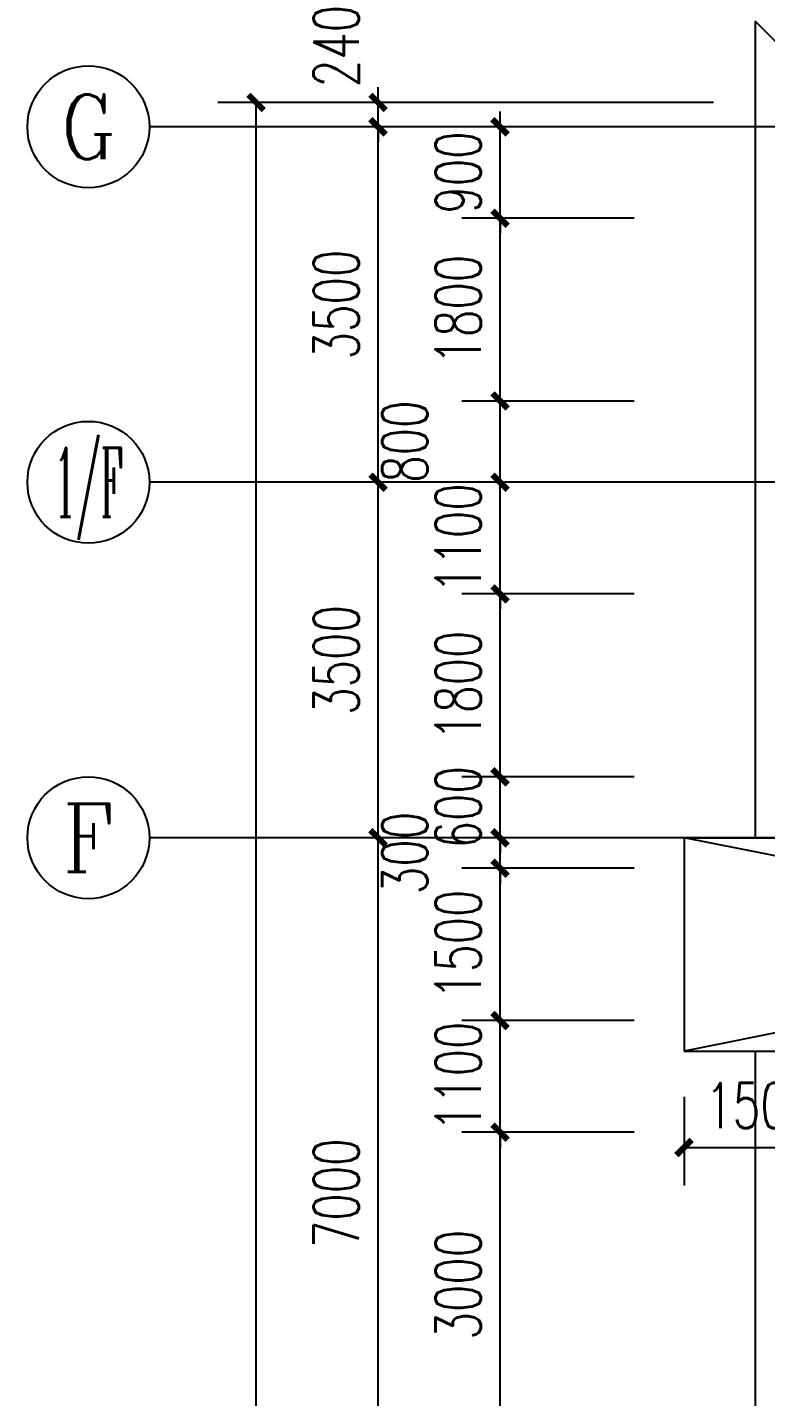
# Model space of a CAD drawing. Extents: x -16809 to 109341, y -15901 to 593582.
# Drawn here: x -2710 to 4552, y 465175 to 478656 of the extents above; entities that cross this region are included whole.
import ezdxf
from ezdxf.enums import TextEntityAlignment as Align

# ---------------------------------------------------------------- set-up
doc = ezdxf.new("R2010")
doc.units = 0
doc.header["$LTSCALE"] = 1000
doc.header["$MEASUREMENT"] = 0
doc.linetypes.add('DOTE', pattern=[2.42, 2, -0.2, 0.02, -0.2])
doc.layers.get('Defpoints').update_dxf_attribs({"color": 250})
for name, color, linetype in [('AXIS', 171, 'Continuous'), ('AXIS_TEXT', 7, 'Continuous'), ('DOTE', 14, 'DOTE'), ('GROUND', 150, 'Continuous'), ('PUB_DIM', 171, 'Continuous'), ('STAIR', 3, 'Continuous')]:
    doc.layers.add(name, color=color, linetype=linetype)
doc.styles.add('_TCH_AXIS', font='COMPLEX', dxfattribs={"bigfont": 'GBCBIG'})
doc.styles.add('_TCH_DIM_T3', font='SIMPLEX', dxfattribs={"width": 0.705882, "bigfont": 'GBCBIG'})
doc.styles.add('COMPLEX', font='COMPLEX')
doc.dimstyles.new('_TCH_ARCH&&150', dxfattribs={"dimtxt": 446.25, "dimasz": 150, "dimexe": 375, "dimexo": 450, "dimgap": 189.375, "dimtad": 1, "dimdec": 0, "dimzin": 0, "dimdsep": 46, "dimtxsty": '_TCH_DIM_T3', "dimblk": 'ARCHTICK', "dimcen": 0.09, "dimclrt": 7, "dimazin": 2, "dimtfac": 1, "dimtdec": 0, "dimtix": 1, "dimtmove": 2, "dimatfit": 3, "dimfxl": 0, "dimtolj": 1, "dimtzin": 0, "dimarcsym": 0})

# ---------------------------------------------------------------- blocks, each defined once
blk = doc.blocks.new('_AXISO')
blk.add_circle((0, 0), 0.5)
at = {"layer": 'AXIS_TEXT', "style": 'COMPLEX', "width": 1.041667}
blk.add_attdef('A', text='', height=0.56, dxfattribs=at).set_placement((-0.25, -0.28), (0.25, -0.28), align=Align.FIT)
blk = doc.blocks.new('_ArchTick')
at = {"color": 0, "linetype": 'ByBlock', "const_width": 0.4}
blk.add_lwpolyline([(-0.5, -0.5), (0.5, 0.5)], dxfattribs=at)
blk = doc.blocks.new('*D76')
at = {"layer": 'AXIS', "color": 0, "lineweight": -2}
for p, q in [((4040, 477917), (-835, 477917)), ((-460, 435437), (-460, 477917)), ((4040, 435437), (-835, 435437))]:
    blk.add_line(p, q, dxfattribs=at)
at = {"layer": 'Defpoints', "color": 0}
for p in [(-460, 477917), (4490, 477917), (4490, 435437)]:
    blk.add_point(p, dxfattribs=at)
at = {"layer": 'AXIS', "color": 0, "lineweight": -2, "xscale": 150, "yscale": 150, "zscale": 150}
for p, rotation in [((-460, 477917), 90), ((-460, 435437), 270)]:
    blk.add_blockref('_ArchTick', p, dxfattribs=dict(at, rotation=rotation))
at = {"layer": 'AXIS', "color": 7, "insert": (-872, 456677), "char_height": 446.2, "attachment_point": 5, "rotation": 90, "style": '_TCH_DIM_T3'}
blk.add_mtext('\\A1;42480', dxfattribs=at)
blk = doc.blocks.new('*D82')
at = {"layer": 'AXIS', "color": 0, "lineweight": -2}
for p, q in [((4040, 470677), (365, 470677)), ((740, 463677), (740, 470677)), ((4040, 463677), (365, 463677))]:
    blk.add_line(p, q, dxfattribs=at)
at = {"layer": 'Defpoints', "color": 0}
for p in [(740, 470677), (4490, 470677), (4490, 463677)]:
    blk.add_point(p, dxfattribs=at)
at = {"layer": 'AXIS', "color": 0, "lineweight": -2, "xscale": 150, "yscale": 150, "zscale": 150}
for p, rotation in [((740, 470677), 90), ((740, 463677), 270)]:
    blk.add_blockref('_ArchTick', p, dxfattribs=dict(at, rotation=rotation))
at = {"layer": 'AXIS', "color": 7, "insert": (328, 467177), "char_height": 446.2, "attachment_point": 5, "rotation": 90, "style": '_TCH_DIM_T3'}
blk.add_mtext('\\A1;7000', dxfattribs=at)
blk = doc.blocks.new('*D83')
at = {"layer": 'AXIS', "color": 0, "lineweight": -2}
for p, q in [((4040, 474177), (365, 474177)), ((740, 470677), (740, 474177)), ((4040, 470677), (365, 470677))]:
    blk.add_line(p, q, dxfattribs=at)
at = {"layer": 'Defpoints', "color": 0}
for p in [(740, 474177), (4490, 474177), (4490, 470677)]:
    blk.add_point(p, dxfattribs=at)
at = {"layer": 'AXIS', "color": 0, "lineweight": -2, "xscale": 150, "yscale": 150, "zscale": 150}
for p, rotation in [((740, 474177), 90), ((740, 470677), 270)]:
    blk.add_blockref('_ArchTick', p, dxfattribs=dict(at, rotation=rotation))
at = {"layer": 'AXIS', "color": 7, "insert": (328, 472427), "char_height": 446.2, "attachment_point": 5, "rotation": 90, "style": '_TCH_DIM_T3'}
blk.add_mtext('\\A1;3500', dxfattribs=at)
blk = doc.blocks.new('*D84')
at = {"layer": 'AXIS', "color": 0, "lineweight": -2}
for p, q in [((4040, 477677), (365, 477677)), ((740, 474177), (740, 477677)), ((4040, 474177), (365, 474177))]:
    blk.add_line(p, q, dxfattribs=at)
at = {"layer": 'Defpoints', "color": 0}
for p in [(740, 477677), (4490, 477677), (4490, 474177)]:
    blk.add_point(p, dxfattribs=at)
at = {"layer": 'AXIS', "color": 0, "lineweight": -2, "xscale": 150, "yscale": 150, "zscale": 150}
for p, rotation in [((740, 477677), 90), ((740, 474177), 270)]:
    blk.add_blockref('_ArchTick', p, dxfattribs=dict(at, rotation=rotation))
at = {"layer": 'AXIS', "color": 7, "insert": (328, 475927), "char_height": 446.2, "attachment_point": 5, "rotation": 90, "style": '_TCH_DIM_T3'}
blk.add_mtext('\\A1;3500', dxfattribs=at)
blk = doc.blocks.new('*D85')
at = {"layer": 'AXIS', "color": 0, "lineweight": -2}
for p, q in [((740, 477917), (740, 478067)), ((4040, 477917), (365, 477917)), ((740, 477677), (740, 477917)), ((4040, 477677), (365, 477677)), ((740, 477677), (740, 477527))]:
    blk.add_line(p, q, dxfattribs=at)
at = {"layer": 'Defpoints', "color": 0}
for p in [(740, 477917), (4490, 477917), (4490, 477677)]:
    blk.add_point(p, dxfattribs=at)
at = {"layer": 'AXIS', "color": 0, "lineweight": -2, "xscale": 150, "yscale": 150, "zscale": 150}
for p, rotation in [((740, 477917), 270), ((740, 477677), 90)]:
    blk.add_blockref('_ArchTick', p, dxfattribs=dict(at, rotation=rotation))
at = {"layer": 'AXIS', "color": 7, "insert": (328, 478472), "char_height": 446.2, "attachment_point": 5, "rotation": 90, "style": '_TCH_DIM_T3'}
blk.add_mtext('\\A1;240', dxfattribs=at)
blk = doc.blocks.new('*D188')
at = {"layer": 'Defpoints', "color": 0}
for p in [(1940, 467777), (3710, 467777), (3710, 464777)]:
    blk.add_point(p, dxfattribs=at)
at = {"layer": 'PUB_DIM', "color": 0, "lineweight": -2}
for p, q in [((3260, 467777), (1565, 467777)), ((1940, 464777), (1940, 467777)), ((3260, 464777), (1565, 464777))]:
    blk.add_line(p, q, dxfattribs=at)
at = {"layer": 'PUB_DIM', "color": 0, "lineweight": -2, "xscale": 150, "yscale": 150, "zscale": 150}
for p, rotation in [((1940, 467777), 90), ((1940, 464777), 270)]:
    blk.add_blockref('_ArchTick', p, dxfattribs=dict(at, rotation=rotation))
at = {"layer": 'PUB_DIM', "color": 7, "insert": (1528, 466277), "char_height": 446.2, "attachment_point": 5, "rotation": 90, "style": '_TCH_DIM_T3'}
blk.add_mtext('\\A1;3000', dxfattribs=at)
blk = doc.blocks.new('*D189')
at = {"layer": 'Defpoints', "color": 0}
for p in [(1940, 468877), (3710, 468877), (3710, 467777)]:
    blk.add_point(p, dxfattribs=at)
at = {"layer": 'PUB_DIM', "color": 0, "lineweight": -2}
for p, q in [((1940, 468877), (1940, 469027)), ((3260, 468877), (1565, 468877)), ((1940, 467777), (1940, 468877)), ((3260, 467777), (1565, 467777)), ((1940, 467777), (1940, 467627))]:
    blk.add_line(p, q, dxfattribs=at)
at = {"layer": 'PUB_DIM', "color": 0, "lineweight": -2, "xscale": 150, "yscale": 150, "zscale": 150}
for p, rotation in [((1940, 468877), 270), ((1940, 467777), 90)]:
    blk.add_blockref('_ArchTick', p, dxfattribs=dict(at, rotation=rotation))
at = {"layer": 'PUB_DIM', "color": 7, "insert": (1528, 468327), "char_height": 446.2, "attachment_point": 5, "rotation": 90, "style": '_TCH_DIM_T3'}
blk.add_mtext('\\A1;1100', dxfattribs=at)
blk = doc.blocks.new('*D190')
at = {"layer": 'Defpoints', "color": 0}
for p in [(1940, 470377), (3710, 470377), (3710, 468877)]:
    blk.add_point(p, dxfattribs=at)
at = {"layer": 'PUB_DIM', "color": 0, "lineweight": -2}
for p, q in [((3260, 470377), (1565, 470377)), ((1940, 468877), (1940, 470377)), ((3260, 468877), (1565, 468877))]:
    blk.add_line(p, q, dxfattribs=at)
at = {"layer": 'PUB_DIM', "color": 0, "lineweight": -2, "xscale": 150, "yscale": 150, "zscale": 150}
for p, rotation in [((1940, 470377), 90), ((1940, 468877), 270)]:
    blk.add_blockref('_ArchTick', p, dxfattribs=dict(at, rotation=rotation))
at = {"layer": 'PUB_DIM', "color": 7, "insert": (1528, 469627), "char_height": 446.2, "attachment_point": 5, "rotation": 90, "style": '_TCH_DIM_T3'}
blk.add_mtext('\\A1;1500', dxfattribs=at)
blk = doc.blocks.new('*D191')
at = {"layer": 'Defpoints', "color": 0}
for p in [(1940, 470677), (3710, 470677), (3710, 470377)]:
    blk.add_point(p, dxfattribs=at)
at = {"layer": 'PUB_DIM', "color": 0, "lineweight": -2}
for p, q in [((1940, 470677), (1940, 470827)), ((3260, 470677), (1565, 470677)), ((1940, 470377), (1940, 470677)), ((3260, 470377), (1565, 470377)), ((1940, 470377), (1940, 470227))]:
    blk.add_line(p, q, dxfattribs=at)
at = {"layer": 'PUB_DIM', "color": 0, "lineweight": -2, "xscale": 150, "yscale": 150, "zscale": 150}
for p, rotation in [((1940, 470677), 270), ((1940, 470377), 90)]:
    blk.add_blockref('_ArchTick', p, dxfattribs=dict(at, rotation=rotation))
at = {"layer": 'PUB_DIM', "color": 7, "insert": (1003, 470527), "char_height": 446.2, "attachment_point": 5, "rotation": 90, "style": '_TCH_DIM_T3'}
blk.add_mtext('\\A1;300', dxfattribs=at)
blk = doc.blocks.new('*D192')
at = {"layer": 'Defpoints', "color": 0}
for p in [(1940, 471277), (3710, 471277), (3710, 470677)]:
    blk.add_point(p, dxfattribs=at)
at = {"layer": 'PUB_DIM', "color": 0, "lineweight": -2}
for p, q in [((1940, 471277), (1940, 471427)), ((3260, 471277), (1565, 471277)), ((1940, 470677), (1940, 471277)), ((3260, 470677), (1565, 470677)), ((1940, 470677), (1940, 470527))]:
    blk.add_line(p, q, dxfattribs=at)
at = {"layer": 'PUB_DIM', "color": 0, "lineweight": -2, "xscale": 150, "yscale": 150, "zscale": 150}
for p, rotation in [((1940, 471277), 270), ((1940, 470677), 90)]:
    blk.add_blockref('_ArchTick', p, dxfattribs=dict(at, rotation=rotation))
at = {"layer": 'PUB_DIM', "color": 7, "insert": (1528, 470977), "char_height": 446.2, "attachment_point": 5, "rotation": 90, "style": '_TCH_DIM_T3'}
blk.add_mtext('\\A1;600', dxfattribs=at)
blk = doc.blocks.new('*D193')
at = {"layer": 'Defpoints', "color": 0}
for p in [(1940, 473077), (3710, 473077), (3710, 471277)]:
    blk.add_point(p, dxfattribs=at)
at = {"layer": 'PUB_DIM', "color": 0, "lineweight": -2}
for p, q in [((3260, 473077), (1565, 473077)), ((1940, 471277), (1940, 473077)), ((3260, 471277), (1565, 471277))]:
    blk.add_line(p, q, dxfattribs=at)
at = {"layer": 'PUB_DIM', "color": 0, "lineweight": -2, "xscale": 150, "yscale": 150, "zscale": 150}
for p, rotation in [((1940, 473077), 90), ((1940, 471277), 270)]:
    blk.add_blockref('_ArchTick', p, dxfattribs=dict(at, rotation=rotation))
at = {"layer": 'PUB_DIM', "color": 7, "insert": (1528, 472177), "char_height": 446.2, "attachment_point": 5, "rotation": 90, "style": '_TCH_DIM_T3'}
blk.add_mtext('\\A1;1800', dxfattribs=at)
blk = doc.blocks.new('*D194')
at = {"layer": 'Defpoints', "color": 0}
for p in [(1940, 474177), (3710, 474177), (3710, 473077)]:
    blk.add_point(p, dxfattribs=at)
at = {"layer": 'PUB_DIM', "color": 0, "lineweight": -2}
for p, q in [((1940, 474177), (1940, 474327)), ((3260, 474177), (1565, 474177)), ((1940, 473077), (1940, 474177)), ((3260, 473077), (1565, 473077)), ((1940, 473077), (1940, 472927))]:
    blk.add_line(p, q, dxfattribs=at)
at = {"layer": 'PUB_DIM', "color": 0, "lineweight": -2, "xscale": 150, "yscale": 150, "zscale": 150}
for p, rotation in [((1940, 474177), 270), ((1940, 473077), 90)]:
    blk.add_blockref('_ArchTick', p, dxfattribs=dict(at, rotation=rotation))
at = {"layer": 'PUB_DIM', "color": 7, "insert": (1528, 473627), "char_height": 446.2, "attachment_point": 5, "rotation": 90, "style": '_TCH_DIM_T3'}
blk.add_mtext('\\A1;1100', dxfattribs=at)
blk = doc.blocks.new('*D195')
at = {"layer": 'Defpoints', "color": 0}
for p in [(1940, 474977), (3710, 474977), (3710, 474177)]:
    blk.add_point(p, dxfattribs=at)
at = {"layer": 'PUB_DIM', "color": 0, "lineweight": -2}
for p, q in [((3260, 474977), (1565, 474977)), ((1940, 474177), (1940, 474977)), ((3260, 474177), (1565, 474177))]:
    blk.add_line(p, q, dxfattribs=at)
at = {"layer": 'PUB_DIM', "color": 0, "lineweight": -2, "xscale": 150, "yscale": 150, "zscale": 150}
for p, rotation in [((1940, 474977), 90), ((1940, 474177), 270)]:
    blk.add_blockref('_ArchTick', p, dxfattribs=dict(at, rotation=rotation))
at = {"layer": 'PUB_DIM', "color": 7, "insert": (1003, 474577), "char_height": 446.2, "attachment_point": 5, "rotation": 90, "style": '_TCH_DIM_T3'}
blk.add_mtext('\\A1;800', dxfattribs=at)
blk = doc.blocks.new('*D196')
at = {"layer": 'Defpoints', "color": 0}
for p in [(1940, 476777), (3710, 476777), (3710, 474977)]:
    blk.add_point(p, dxfattribs=at)
at = {"layer": 'PUB_DIM', "color": 0, "lineweight": -2}
for p, q in [((3260, 476777), (1565, 476777)), ((1940, 474977), (1940, 476777)), ((3260, 474977), (1565, 474977))]:
    blk.add_line(p, q, dxfattribs=at)
at = {"layer": 'PUB_DIM', "color": 0, "lineweight": -2, "xscale": 150, "yscale": 150, "zscale": 150}
for p, rotation in [((1940, 476777), 90), ((1940, 474977), 270)]:
    blk.add_blockref('_ArchTick', p, dxfattribs=dict(at, rotation=rotation))
at = {"layer": 'PUB_DIM', "color": 7, "insert": (1528, 475877), "char_height": 446.2, "attachment_point": 5, "rotation": 90, "style": '_TCH_DIM_T3'}
blk.add_mtext('\\A1;1800', dxfattribs=at)
blk = doc.blocks.new('*D197')
at = {"layer": 'Defpoints', "color": 0}
for p in [(1940, 477677), (3710, 477677), (3710, 476777)]:
    blk.add_point(p, dxfattribs=at)
at = {"layer": 'PUB_DIM', "color": 0, "lineweight": -2}
for p, q in [((1940, 477677), (1940, 477827)), ((3260, 477677), (1565, 477677)), ((1940, 476777), (1940, 477677)), ((3260, 476777), (1565, 476777)), ((1940, 476777), (1940, 476627))]:
    blk.add_line(p, q, dxfattribs=at)
at = {"layer": 'PUB_DIM', "color": 0, "lineweight": -2, "xscale": 150, "yscale": 150, "zscale": 150}
for p, rotation in [((1940, 477677), 270), ((1940, 476777), 90)]:
    blk.add_blockref('_ArchTick', p, dxfattribs=dict(at, rotation=rotation))
at = {"layer": 'PUB_DIM', "color": 7, "insert": (1528, 477227), "char_height": 446.2, "attachment_point": 5, "rotation": 90, "style": '_TCH_DIM_T3'}
blk.add_mtext('\\A1;900', dxfattribs=at)
blk = doc.blocks.new('*D292')
at = {"layer": 'Defpoints', "color": 0}
for p in [(3750, 468577), (5250, 468577), (5250, 467627)]:
    blk.add_point(p, dxfattribs=at)
at = {"layer": 'PUB_DIM', "color": 0, "lineweight": -2}
for p, q in [((3750, 468127), (3750, 467252)), ((5250, 468127), (5250, 467252)), ((3750, 467627), (5250, 467627))]:
    blk.add_line(p, q, dxfattribs=at)
at = {"layer": 'PUB_DIM', "color": 0, "lineweight": -2, "xscale": 150, "yscale": 150, "zscale": 150, "rotation": 180}
blk.add_blockref('_ArchTick', (3750, 467627), dxfattribs=at)
at = {"layer": 'PUB_DIM', "color": 0, "lineweight": -2, "xscale": 150, "yscale": 150, "zscale": 150}
blk.add_blockref('_ArchTick', (5250, 467627), dxfattribs=at)
at = {"layer": 'PUB_DIM', "color": 7, "insert": (4500, 468040), "char_height": 446.2, "attachment_point": 5, "style": '_TCH_DIM_T3'}
blk.add_mtext('\\A1;1500', dxfattribs=at)

msp = doc.modelspace()

# ---------------------------------------------------------------- linework, layer by layer
at = {"layer": 'AXIS'}
for p, q in [((4490.2, 477677), (-1509.8, 477677)), ((4490.2, 474177), (-1509.8, 474177)), ((4490.2, 470677), (-1509.8, 470677))]:
    msp.add_line(p, q, dxfattribs=at)
at = {"layer": 'DOTE'}
for p, q in [((78490.2, 477677), (4490.2, 477677)), ((8390.2, 474177), (4490.2, 474177)), ((78490.2, 470677), (4490.2, 470677))]:
    msp.add_line(p, q, dxfattribs=at)
at = {"layer": 'GROUND'}
for p, q in [((4450.2, 478717), (4450.2, 470677)), ((5250.2, 477917), (4450.2, 478717)), ((4450.2, 468577), (4450.2, 434637))]:
    msp.add_line(p, q, dxfattribs=at)
at = {"layer": 'STAIR'}
for p, q in [((3750.2, 470677), (3750.2, 468577)), ((3750.2, 470677), (5250.2, 470677)), ((5250.2, 470377), (3750.2, 470677)), ((5250.2, 468877), (3750.2, 468577)), ((3750.2, 468577), (5250.2, 468577))]:
    msp.add_line(p, q, dxfattribs=at)

# ---------------------------------------------------------------- block references
at = {"layer": 'AXIS'}
ref = msp.add_blockref('_AXISO', (-2109.8, 477677), dxfattribs=dict(at, xscale=1200, yscale=1200, zscale=1200))
ref.add_attrib('A', 'G', dxfattribs={"layer": 'AXIS_TEXT', "height": 637.8, "style": '_TCH_AXIS'}).set_placement((-2383.1, 477358.1), (-1836.5, 477358.1), align=Align.FIT)
ref = msp.add_blockref('_AXISO', (-2109.8, 474177), dxfattribs=dict(at, xscale=1200, yscale=1200, zscale=1200))
ref.add_attrib('A', '1/F', dxfattribs={"layer": 'AXIS_TEXT', "height": 678.82, "style": '_TCH_AXIS', "width": 0.396226}).set_placement((-2449.2, 473837.6), (-1770.4, 473837.6), align=Align.FIT)
ref = msp.add_blockref('_AXISO', (-2109.8, 470677), dxfattribs=dict(at, xscale=1200, yscale=1200, zscale=1200))
ref.add_attrib('A', 'F', dxfattribs={"layer": 'AXIS_TEXT', "height": 668.2, "style": '_TCH_AXIS'}).set_placement((-2364.3, 470343), (-1855.3, 470343), align=Align.FIT)

# ---------------------------------------------------------------- dimensions: what is measured, and where the dimension line sits
dim = msp.add_linear_dim(base=(740.2, 477917), p1=(4490.2, 477677), p2=(4490.2, 477917), angle=90, dimstyle='_TCH_ARCH&&150', dxfattribs=at)
dim.commit()
dim.dimension.update_dxf_attribs({"geometry": '*D85', "text_midpoint": (327.7, 478472), "dimtype": 161})
for p1, p2, distance, picture, middle in [((4490.2, 435437), (4490.2, 477917), 4950, '*D76', (-872.3, 456677)), ((4490.2, 474177), (4490.2, 477677), 3750, '*D84', (327.7, 475927)), ((4490.2, 470677), (4490.2, 474177), 3750, '*D83', (327.7, 472427)), ((4490.2, 463677), (4490.2, 470677), 3750, '*D82', (327.7, 467177))]:
    dim = msp.add_aligned_dim(p1=p1, p2=p2, distance=distance, dimstyle='_TCH_ARCH&&150', dxfattribs=at)
    dim.commit()
    dim.dimension.update_dxf_attribs({"geometry": picture, "text_midpoint": middle})
at = {"layer": 'PUB_DIM'}
for p1, p2, distance, picture, middle in [((3710.2, 476777), (3710.2, 477677), 1770, '*D197', (1527.7, 477227)), ((3710.2, 474977), (3710.2, 476777), 1770, '*D196', (1527.7, 475877)), ((3710.2, 473077), (3710.2, 474177), 1770, '*D194', (1527.7, 473627)), ((3710.2, 471277), (3710.2, 473077), 1770, '*D193', (1527.7, 472177)), ((3710.2, 470677), (3710.2, 471277), 1770, '*D192', (1527.7, 470977)), ((3710.2, 468877), (3710.2, 470377), 1770, '*D190', (1527.7, 469627)), ((3710.2, 467777), (3710.2, 468877), 1770, '*D189', (1527.7, 468327)), ((3750.2, 468577), (5250.2, 468577), -950, '*D292', (4500.2, 468039.5)), ((3710.2, 464777), (3710.2, 467777), 1770, '*D188', (1527.7, 466277))]:
    dim = msp.add_aligned_dim(p1=p1, p2=p2, distance=distance, dimstyle='_TCH_ARCH&&150', dxfattribs=at)
    dim.commit()
    dim.dimension.update_dxf_attribs({"geometry": picture, "text_midpoint": middle})
for base, p1, p2, picture, middle in [((1940.2, 474977), (3710.2, 474177), (3710.2, 474977), '*D195', (1002.7, 474577)), ((1940.2, 470677), (3710.2, 470377), (3710.2, 470677), '*D191', (1002.7, 470527))]:
    dim = msp.add_linear_dim(base=base, p1=p1, p2=p2, angle=90, dimstyle='_TCH_ARCH&&150', dxfattribs=at)
    dim.commit()
    dim.dimension.update_dxf_attribs({"geometry": picture, "text_midpoint": middle, "dimtype": 161})

doc.saveas('drawing.dxf')
